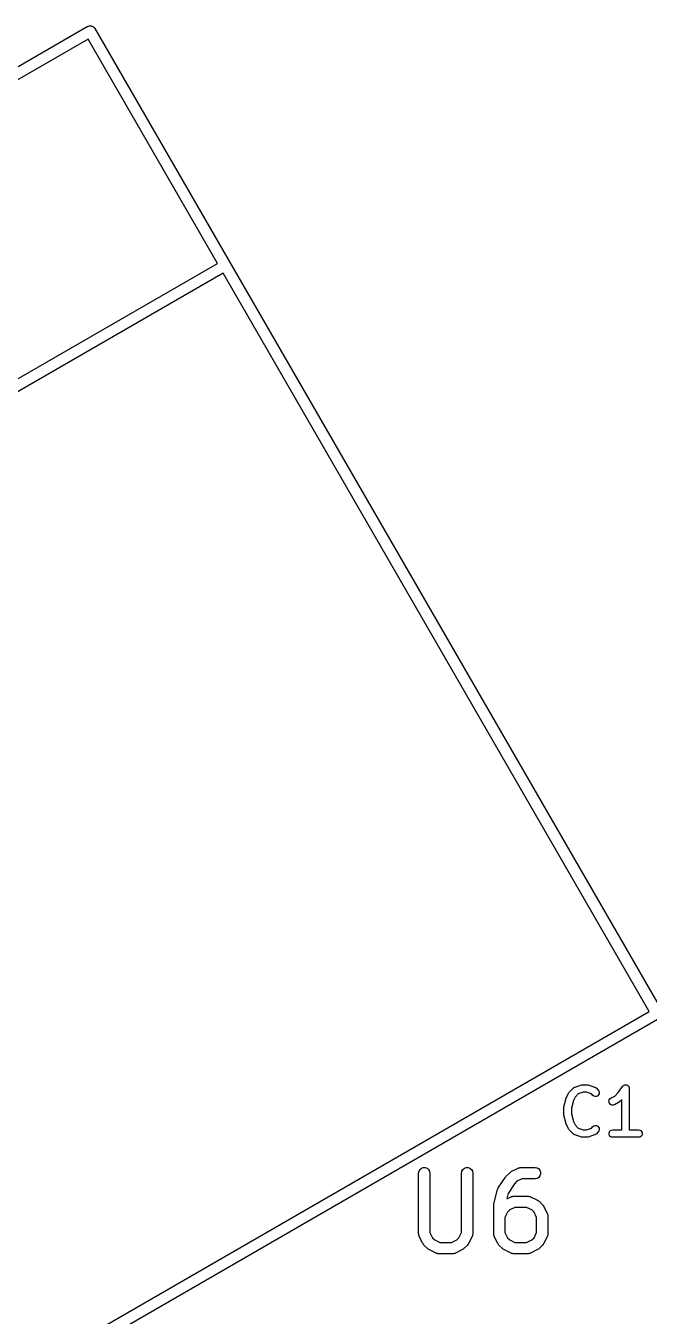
# Model space of a CAD drawing. Extents: x 83.4 to 168.1, y -157.3 to -85.4.
# Drawn here: x 126.26 to 134.56, y -102.57 to -85.38 of the extents above; entities that cross this region are included whole.
import ezdxf

# ---------------------------------------------------------------- set-up
doc = ezdxf.new("R2010")
doc.units = 0
doc.header["$MEASUREMENT"] = 0
doc.layers.add('BLACK', color=7, linetype='CONTINUOUS')

msp = doc.modelspace()

# ---------------------------------------------------------------- linework, layer by layer
at = {"layer": 'Black'}
for p, q in [((115.647, -91.9947), (127.079, -85.3947)), ((127.079, -85.3947), (127.085, -85.3925)), ((127.085, -85.3925), (127.091, -85.3892)), ((127.091, -85.3892), (127.097, -85.388)), ((127.097, -85.388), (127.11, -85.3858)), ((127.11, -85.3858), (127.116, -85.3847)), ((127.116, -85.3847), (127.123, -85.3858)), ((127.123, -85.3858), (127.129, -85.3858)), ((127.129, -85.3858), (127.136, -85.388)), ((127.136, -85.388), (127.142, -85.3892)), ((127.142, -85.3892), (127.148, -85.3925)), ((127.148, -85.3925), (127.154, -85.3947)), ((127.154, -85.3947), (127.159, -85.3989)), ((127.159, -85.3989), (127.165, -85.4022)), ((127.165, -85.4022), (127.169, -85.4072)), ((127.089, -85.5621), (115.787, -92.0871)), ((128.814, -88.5499), (127.089, -85.5621)), ((127.169, -85.4072), (127.174, -85.4115)), ((127.174, -85.4115), (127.177, -85.4171)), ((127.177, -85.4171), (127.181, -85.4222)), ((127.181, -85.4222), (134.731, -98.4991)), ((117.512, -95.0749), (128.814, -88.5499)), ((128.889, -88.6798), (117.587, -95.2048)), ((134.564, -98.5092), (128.889, -88.6798)), ((123.262, -105.034), (134.564, -98.5092)), ((134.704, -98.6016), (123.272, -105.202)), ((133.576, -99.5176), (133.662, -99.4891)), ((133.662, -99.4891), (133.67, -99.4879)), ((133.67, -99.4879), (133.678, -99.4865)), ((133.678, -99.4865), (133.735, -99.4865)), ((133.735, -99.4865), (133.743, -99.4879)), ((133.743, -99.4879), (133.751, -99.4891)), ((133.751, -99.4891), (133.837, -99.5176)), ((134.216, -99.5005), (134.22, -99.4962)), ((134.22, -99.4962), (134.222, -99.495)), ((134.222, -99.495), (134.224, -99.4932)), ((134.224, -99.4932), (134.23, -99.4912)), ((134.23, -99.4912), (134.235, -99.4885)), ((134.235, -99.4885), (134.238, -99.4882)), ((134.238, -99.4882), (134.241, -99.4873)), ((134.241, -99.4873), (134.247, -99.4873)), ((134.247, -99.4873), (134.253, -99.4866)), ((134.253, -99.4866), (134.255, -99.4873)), ((134.255, -99.4873), (134.258, -99.4873)), ((134.258, -99.4873), (134.264, -99.4893)), ((134.264, -99.4893), (134.269, -99.4907)), ((134.269, -99.4907), (134.272, -99.4923)), ((134.272, -99.4923), (134.274, -99.4932)), ((134.274, -99.4932), (134.279, -99.497)), ((134.279, -99.497), (134.284, -99.5004)), ((133.429, -99.7815), (133.458, -99.6672)), ((133.458, -99.6672), (133.46, -99.6622)), ((133.46, -99.6622), (133.462, -99.657)), ((133.462, -99.657), (133.49, -99.5999)), ((133.49, -99.5999), (133.495, -99.5934)), ((133.495, -99.5934), (133.5, -99.5869)), ((133.5, -99.5869), (133.557, -99.5297)), ((133.576, -99.6518), (133.554, -99.6968)), ((133.557, -99.5297), (133.559, -99.5281)), ((133.559, -99.5281), (133.561, -99.5259)), ((133.561, -99.5259), (133.566, -99.5231)), ((133.566, -99.5231), (133.571, -99.5198)), ((133.571, -99.5198), (133.574, -99.519)), ((133.574, -99.519), (133.576, -99.5176)), ((133.619, -99.6088), (133.576, -99.6518)), ((133.686, -99.5865), (133.619, -99.6088)), ((133.727, -99.5865), (133.686, -99.5865)), ((133.794, -99.6088), (133.727, -99.5865)), ((133.814, -99.629), (133.794, -99.6088)), ((133.828, -99.639), (133.814, -99.629)), ((133.845, -99.6435), (133.828, -99.639)), ((133.837, -99.5176), (133.839, -99.519)), ((133.839, -99.519), (133.842, -99.5198)), ((133.842, -99.5198), (133.847, -99.5231)), ((133.862, -99.642), (133.845, -99.6435)), ((133.847, -99.5231), (133.852, -99.5259)), ((133.852, -99.5259), (133.854, -99.5281)), ((133.854, -99.5281), (133.856, -99.5297)), ((133.856, -99.5297), (133.885, -99.5583)), ((133.878, -99.6346), (133.862, -99.642)), ((133.89, -99.6223), (133.878, -99.6346)), ((133.885, -99.5583), (133.895, -99.5725)), ((133.898, -99.6066), (133.89, -99.6223)), ((133.895, -99.5725), (133.899, -99.5893)), ((133.899, -99.5893), (133.898, -99.6066)), ((134.042, -99.6736), (134.056, -99.6632)), ((134.056, -99.6632), (134.105, -99.6383)), ((134.105, -99.6383), (134.153, -99.5904)), ((134.153, -99.5904), (134.208, -99.5088)), ((134.208, -99.5088), (134.21, -99.5068)), ((134.21, -99.5068), (134.211, -99.5044)), ((134.211, -99.5044), (134.216, -99.5005)), ((134.284, -99.5004), (134.286, -99.5026)), ((134.286, -99.5026), (134.288, -99.5044)), ((134.288, -99.5044), (134.291, -99.5095)), ((134.291, -99.5095), (134.294, -99.5144)), ((134.294, -99.5144), (134.295, -99.517)), ((134.295, -99.517), (134.296, -99.5194)), ((134.296, -99.5194), (134.297, -99.5253)), ((134.297, -99.5253), (134.299, -99.531)), ((134.299, -99.531), (134.299, -99.5338)), ((134.299, -99.5338), (134.299, -99.5365)), ((134.299, -99.5365), (134.299, -100.087)), ((133.428, -99.7937), (133.429, -99.7876)), ((133.428, -99.8794), (133.428, -99.7937)), ((133.429, -99.7876), (133.429, -99.7815)), ((133.554, -99.6968), (133.528, -99.7998)), ((133.528, -99.7998), (133.528, -99.8732)), ((134.028, -99.7049), (134.032, -99.6881)), ((134.03, -99.7222), (134.028, -99.7049)), ((134.038, -99.7377), (134.03, -99.7222)), ((134.032, -99.6881), (134.042, -99.6736)), ((134.05, -99.7497), (134.038, -99.7377)), ((134.066, -99.7566), (134.05, -99.7497)), ((134.084, -99.7576), (134.066, -99.7566)), ((134.1, -99.7527), (134.084, -99.7576)), ((134.157, -99.7241), (134.1, -99.7527)), ((134.164, -99.7193), (134.157, -99.7241)), ((134.17, -99.7147), (134.164, -99.7193)), ((134.199, -99.6858), (134.17, -99.7147)), ((134.199, -100.087), (134.199, -99.6858)), ((133.429, -99.8854), (133.428, -99.8794)), ((133.429, -99.8915), (133.429, -99.8854)), ((133.458, -100.006), (133.429, -99.8915)), ((133.46, -100.011), (133.458, -100.006)), ((133.462, -100.016), (133.46, -100.011)), ((133.528, -99.8732), (133.554, -99.9762)), ((133.554, -99.9762), (133.576, -100.021)), ((133.49, -100.073), (133.462, -100.016)), ((133.495, -100.08), (133.49, -100.073)), ((133.5, -100.086), (133.495, -100.08)), ((133.557, -100.143), (133.5, -100.086)), ((133.559, -100.145), (133.557, -100.143)), ((133.561, -100.147), (133.559, -100.145)), ((133.566, -100.15), (133.561, -100.147)), ((133.571, -100.153), (133.566, -100.15)), ((133.574, -100.154), (133.571, -100.153)), ((133.576, -100.155), (133.574, -100.154)), ((133.576, -100.021), (133.619, -100.064)), ((133.662, -100.184), (133.576, -100.155)), ((133.619, -100.064), (133.686, -100.087)), ((133.67, -100.185), (133.662, -100.184)), ((133.686, -100.087), (133.727, -100.087)), ((133.727, -100.087), (133.794, -100.064)), ((133.751, -100.184), (133.743, -100.185)), ((133.837, -100.155), (133.751, -100.184)), ((133.794, -100.064), (133.814, -100.044)), ((133.814, -100.044), (133.828, -100.034)), ((133.828, -100.034), (133.845, -100.03)), ((133.839, -100.154), (133.837, -100.155)), ((133.842, -100.153), (133.839, -100.154)), ((133.847, -100.15), (133.842, -100.153)), ((133.845, -100.03), (133.862, -100.031)), ((133.852, -100.147), (133.847, -100.15)), ((133.854, -100.145), (133.852, -100.147)), ((133.856, -100.143), (133.854, -100.145)), ((133.885, -100.115), (133.856, -100.143)), ((133.862, -100.031), (133.878, -100.038)), ((133.878, -100.038), (133.89, -100.051)), ((133.895, -100.101), (133.885, -100.115)), ((133.89, -100.051), (133.898, -100.066)), ((133.899, -100.084), (133.895, -100.101)), ((133.898, -100.066), (133.899, -100.084)), ((134.029, -100.128), (134.035, -100.112)), ((134.029, -100.145), (134.029, -100.128)), ((134.035, -100.162), (134.029, -100.145)), ((134.035, -100.112), (134.046, -100.098)), ((134.046, -100.175), (134.035, -100.162)), ((134.046, -100.098), (134.061, -100.09)), ((134.061, -100.183), (134.046, -100.175)), ((134.061, -100.09), (134.078, -100.087)), ((134.078, -100.187), (134.061, -100.183)), ((134.078, -100.087), (134.199, -100.087)), ((134.299, -100.087), (134.421, -100.087)), ((134.421, -100.087), (134.438, -100.09)), ((134.438, -100.183), (134.421, -100.187)), ((134.438, -100.09), (134.453, -100.098)), ((134.453, -100.175), (134.438, -100.183)), ((134.453, -100.098), (134.464, -100.112)), ((134.464, -100.162), (134.453, -100.175)), ((134.464, -100.112), (134.47, -100.128)), ((134.47, -100.145), (134.464, -100.162)), ((134.47, -100.128), (134.47, -100.145)), ((133.678, -100.187), (133.67, -100.185)), ((133.735, -100.187), (133.678, -100.187)), ((133.743, -100.185), (133.735, -100.187)), ((134.421, -100.187), (134.078, -100.187)), ((131.493, -100.664), (131.498, -100.638)), ((131.493, -101.473), (131.493, -100.664)), ((131.498, -100.638), (131.511, -100.615)), ((131.511, -100.615), (131.531, -100.599)), ((131.531, -100.599), (131.555, -100.59)), ((131.555, -100.59), (131.581, -100.59)), ((131.581, -100.59), (131.606, -100.599)), ((131.606, -100.599), (131.626, -100.615)), ((131.626, -100.615), (131.639, -100.638)), ((131.639, -100.638), (131.643, -100.664)), ((131.643, -100.664), (131.643, -101.455)), ((132.065, -100.664), (132.069, -100.638)), ((132.065, -101.455), (132.065, -100.664)), ((132.069, -100.638), (132.082, -100.615)), ((132.082, -100.615), (132.102, -100.599)), ((132.102, -100.599), (132.127, -100.59)), ((132.127, -100.59), (132.153, -100.59)), ((132.153, -100.59), (132.177, -100.599)), ((132.177, -100.599), (132.197, -100.615)), ((132.197, -100.615), (132.21, -100.638)), ((132.21, -100.638), (132.215, -100.664)), ((132.215, -100.664), (132.215, -101.473)), ((132.658, -100.706), (132.706, -100.658)), ((132.706, -100.658), (132.715, -100.651)), ((132.715, -100.651), (132.725, -100.644)), ((132.725, -100.644), (132.82, -100.597)), ((132.82, -100.597), (132.825, -100.595)), ((132.825, -100.595), (132.828, -100.593)), ((132.828, -100.593), (132.837, -100.592)), ((132.837, -100.592), (132.845, -100.589)), ((132.845, -100.589), (132.85, -100.589)), ((132.85, -100.589), (132.854, -100.589)), ((132.854, -100.589), (133.044, -100.589)), ((133.044, -100.589), (133.07, -100.593)), ((133.07, -100.593), (133.093, -100.606)), ((133.093, -100.606), (133.109, -100.626)), ((133.109, -100.626), (133.118, -100.651)), ((133.118, -100.677), (133.109, -100.701)), ((133.118, -100.651), (133.118, -100.677)), ((132.548, -100.872), (132.553, -100.86)), ((132.553, -100.86), (132.649, -100.717)), ((132.649, -100.717), (132.654, -100.712)), ((132.654, -100.712), (132.658, -100.706)), ((132.769, -100.807), (132.685, -100.933)), ((132.803, -100.773), (132.769, -100.807)), ((132.872, -100.739), (132.803, -100.773)), ((133.044, -100.739), (132.872, -100.739)), ((133.07, -100.734), (133.044, -100.739)), ((133.093, -100.721), (133.07, -100.734)), ((133.109, -100.701), (133.093, -100.721)), ((132.495, -101.074), (132.543, -100.884)), ((132.543, -100.884), (132.548, -100.872)), ((132.685, -100.933), (132.667, -101.007)), ((132.667, -101.007), (132.725, -100.978)), ((132.725, -100.978), (132.729, -100.976)), ((132.729, -100.976), (132.733, -100.974)), ((132.733, -100.974), (132.742, -100.973)), ((132.742, -100.973), (132.75, -100.97)), ((132.75, -100.97), (132.754, -100.97)), ((132.754, -100.97), (132.759, -100.97)), ((132.759, -100.97), (132.949, -100.97)), ((132.949, -100.97), (132.953, -100.97)), ((132.953, -100.97), (132.958, -100.97)), ((132.958, -100.97), (132.966, -100.973)), ((132.966, -100.973), (132.975, -100.974)), ((132.975, -100.974), (132.979, -100.976)), ((132.979, -100.976), (132.983, -100.978)), ((132.983, -100.978), (133.078, -101.025)), ((133.078, -101.025), (133.088, -101.032)), ((133.088, -101.032), (133.097, -101.039)), ((133.097, -101.039), (133.145, -101.087)), ((132.493, -101.092), (132.495, -101.083)), ((132.493, -101.473), (132.493, -101.092)), ((132.495, -101.083), (132.495, -101.074)), ((132.677, -101.184), (132.643, -101.253)), ((132.708, -101.154), (132.677, -101.184)), ((132.776, -101.12), (132.708, -101.154)), ((132.931, -101.12), (132.776, -101.12)), ((133, -101.154), (132.931, -101.12)), ((133.03, -101.184), (133, -101.154)), ((133.065, -101.253), (133.03, -101.184)), ((133.145, -101.087), (133.152, -101.097)), ((133.152, -101.097), (133.159, -101.106)), ((133.159, -101.106), (133.207, -101.202)), ((133.207, -101.202), (133.208, -101.206)), ((133.208, -101.206), (133.21, -101.209)), ((133.21, -101.209), (133.212, -101.218)), ((132.643, -101.253), (132.643, -101.455)), ((133.065, -101.455), (133.065, -101.253)), ((133.212, -101.218), (133.214, -101.227)), ((133.214, -101.227), (133.214, -101.231)), ((133.214, -101.231), (133.215, -101.235)), ((133.215, -101.235), (133.215, -101.473)), ((131.494, -101.477), (131.493, -101.473)), ((131.494, -101.482), (131.494, -101.477)), ((131.496, -101.49), (131.494, -101.482)), ((131.498, -101.499), (131.496, -101.49)), ((131.5, -101.503), (131.498, -101.499)), ((131.501, -101.507), (131.5, -101.503)), ((131.549, -101.602), (131.501, -101.507)), ((131.643, -101.455), (131.677, -101.524)), ((131.677, -101.524), (131.708, -101.554)), ((131.708, -101.554), (131.776, -101.589)), ((131.931, -101.589), (132, -101.554)), ((132, -101.554), (132.03, -101.524)), ((132.03, -101.524), (132.065, -101.455)), ((132.207, -101.507), (132.159, -101.602)), ((132.208, -101.503), (132.207, -101.507)), ((132.21, -101.499), (132.208, -101.503)), ((132.212, -101.49), (132.21, -101.499)), ((132.214, -101.482), (132.212, -101.49)), ((132.215, -101.473), (132.214, -101.477)), ((132.214, -101.477), (132.214, -101.482)), ((132.494, -101.477), (132.493, -101.473)), ((132.494, -101.482), (132.494, -101.477)), ((132.496, -101.49), (132.494, -101.482)), ((132.498, -101.499), (132.496, -101.49)), ((132.5, -101.503), (132.498, -101.499)), ((132.501, -101.507), (132.5, -101.503)), ((132.549, -101.602), (132.501, -101.507)), ((132.643, -101.455), (132.677, -101.524)), ((132.677, -101.524), (132.708, -101.554)), ((132.708, -101.554), (132.776, -101.589)), ((132.931, -101.589), (133, -101.554)), ((133, -101.554), (133.03, -101.524)), ((133.03, -101.524), (133.065, -101.455)), ((133.207, -101.507), (133.159, -101.602)), ((133.208, -101.503), (133.207, -101.507)), ((133.21, -101.499), (133.208, -101.503)), ((133.212, -101.49), (133.21, -101.499)), ((133.214, -101.482), (133.212, -101.49)), ((133.215, -101.473), (133.214, -101.477)), ((133.214, -101.477), (133.214, -101.482)), ((131.556, -101.612), (131.549, -101.602)), ((131.563, -101.621), (131.556, -101.612)), ((131.61, -101.669), (131.563, -101.621)), ((131.62, -101.676), (131.61, -101.669)), ((131.63, -101.683), (131.62, -101.676)), ((131.725, -101.731), (131.63, -101.683)), ((131.729, -101.732), (131.725, -101.731)), ((131.776, -101.589), (131.931, -101.589)), ((131.983, -101.731), (131.979, -101.732)), ((132.078, -101.683), (131.983, -101.731)), ((132.088, -101.676), (132.078, -101.683)), ((132.097, -101.669), (132.088, -101.676)), ((132.145, -101.621), (132.097, -101.669)), ((132.152, -101.612), (132.145, -101.621)), ((132.159, -101.602), (132.152, -101.612)), ((132.556, -101.612), (132.549, -101.602)), ((132.563, -101.621), (132.556, -101.612)), ((132.61, -101.669), (132.563, -101.621)), ((132.62, -101.676), (132.61, -101.669)), ((132.63, -101.683), (132.62, -101.676)), ((132.725, -101.731), (132.63, -101.683)), ((132.729, -101.732), (132.725, -101.731)), ((132.776, -101.589), (132.931, -101.589)), ((132.983, -101.731), (132.979, -101.732)), ((133.078, -101.683), (132.983, -101.731)), ((133.088, -101.676), (133.078, -101.683)), ((133.097, -101.669), (133.088, -101.676)), ((133.145, -101.621), (133.097, -101.669)), ((133.152, -101.612), (133.145, -101.621)), ((133.159, -101.602), (133.152, -101.612)), ((131.733, -101.734), (131.729, -101.732)), ((131.742, -101.736), (131.733, -101.734)), ((131.75, -101.738), (131.742, -101.736)), ((131.754, -101.738), (131.75, -101.738)), ((131.759, -101.739), (131.754, -101.738)), ((131.949, -101.739), (131.759, -101.739)), ((131.953, -101.738), (131.949, -101.739)), ((131.958, -101.738), (131.953, -101.738)), ((131.966, -101.736), (131.958, -101.738)), ((131.975, -101.734), (131.966, -101.736)), ((131.979, -101.732), (131.975, -101.734)), ((132.733, -101.734), (132.729, -101.732)), ((132.742, -101.736), (132.733, -101.734)), ((132.75, -101.738), (132.742, -101.736)), ((132.754, -101.738), (132.75, -101.738)), ((132.759, -101.739), (132.754, -101.738)), ((132.949, -101.739), (132.759, -101.739)), ((132.953, -101.738), (132.949, -101.739)), ((132.958, -101.738), (132.953, -101.738)), ((132.966, -101.736), (132.958, -101.738)), ((132.975, -101.734), (132.966, -101.736)), ((132.979, -101.732), (132.975, -101.734))]:
    msp.add_line(p, q, dxfattribs=at)

doc.saveas('drawing.dxf')
